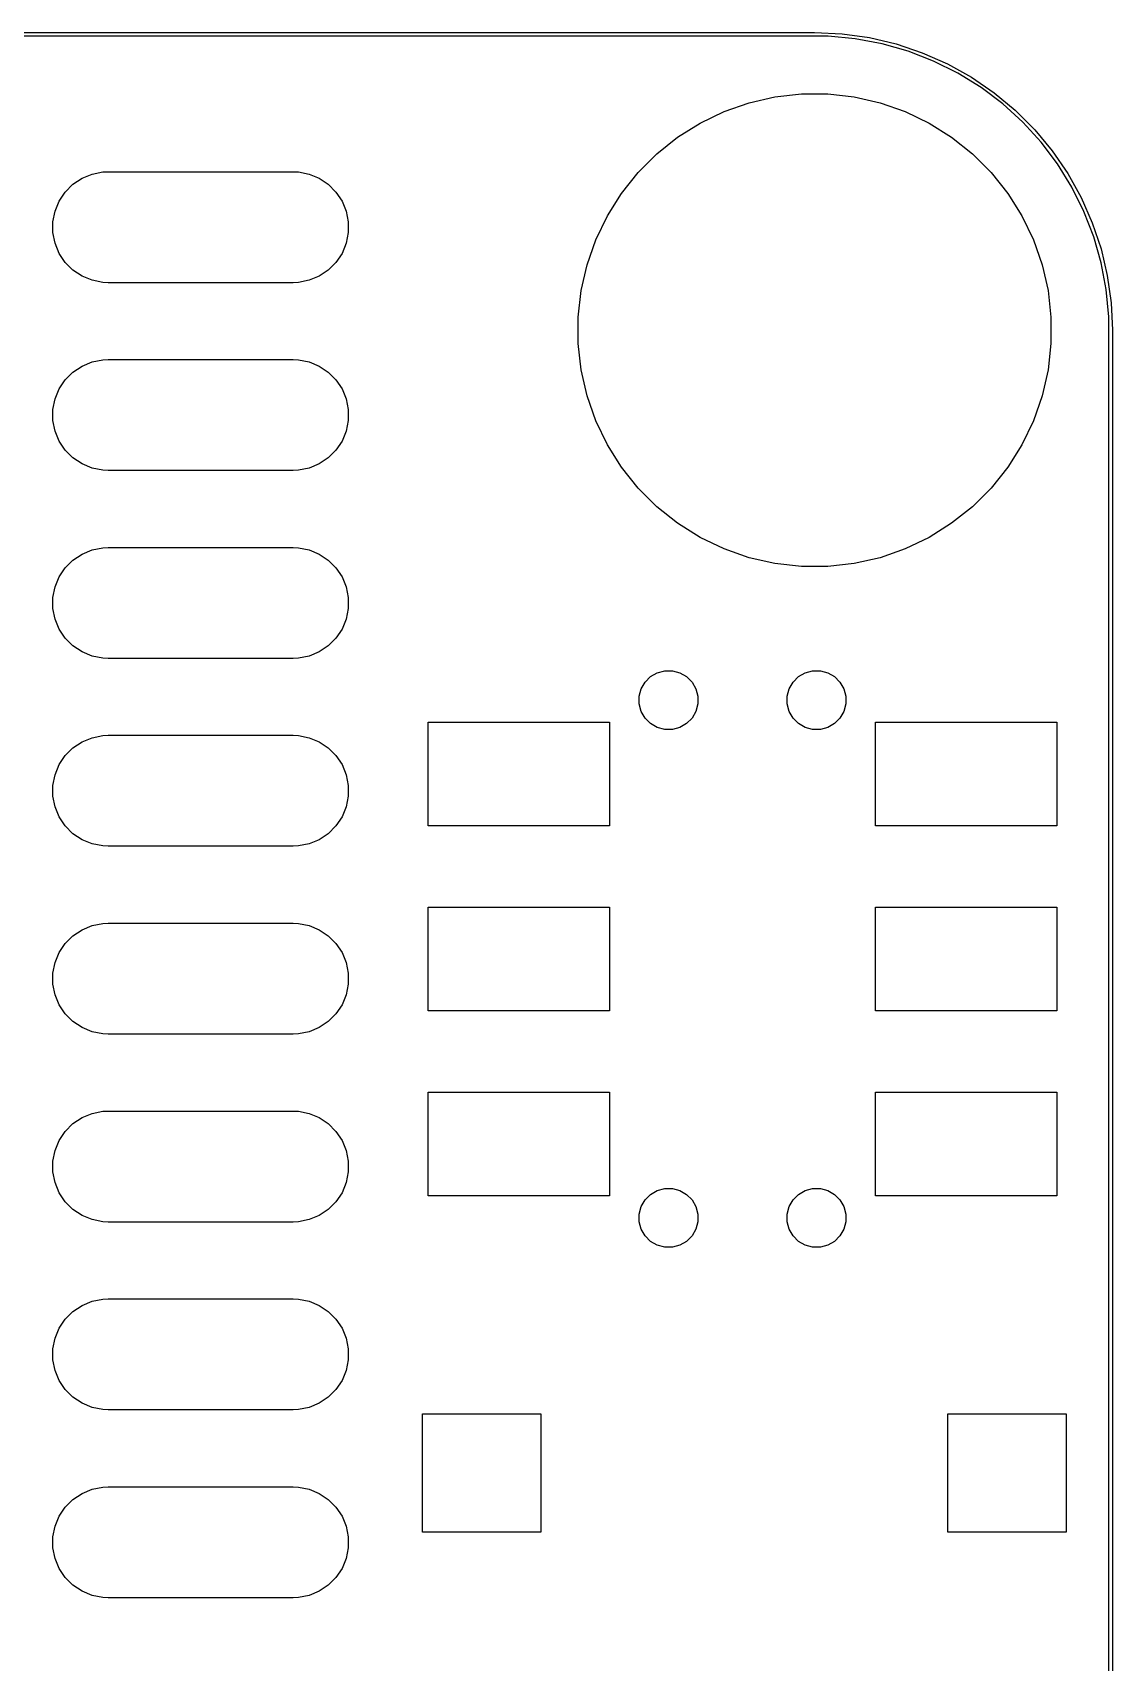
# Model space of a CAD drawing. Header units: inches. Extents: x 0.47 to 2.28, y -2.25 to -0.47.
# Drawn here: x 1.71 to 2.284, y -1.339 to -0.471 of the extents above; entities that cross this region are included whole.
import ezdxf

# ---------------------------------------------------------------- set-up
doc = ezdxf.new("R2010")
doc.units = ezdxf.units.IN
doc.header["$MEASUREMENT"] = 0
doc.layers.add('F.Mask', color=201, linetype='CONTINUOUS', true_color=0xd864ff)

msp = doc.modelspace()

# ---------------------------------------------------------------- linework, layer by layer
at = {"layer": 'F.Mask', "linetype": 'CONTINUOUS'}
for p, q in [((0.62992, -0.47146), (2.12598, -0.47146)), ((2.12598, -0.47343), (0.62992, -0.47343)), ((2.12598, -0.47146), (2.14061, -0.47213)), ((2.13322, -0.47343), (2.12598, -0.47343)), ((2.14763, -0.47476), (2.13322, -0.47343)), ((2.14061, -0.47213), (2.1551, -0.47415)), ((2.16185, -0.47742), (2.14763, -0.47476)), ((2.1551, -0.47415), (2.16935, -0.47751)), ((2.17577, -0.48138), (2.16185, -0.47742)), ((2.16935, -0.47751), (2.18323, -0.48216)), ((2.18926, -0.48661), (2.17577, -0.48138)), ((2.18323, -0.48216), (2.19662, -0.48807)), ((2.20222, -0.49306), (2.18926, -0.48661)), ((2.19662, -0.48807), (2.20941, -0.49519)), ((2.21452, -0.50067), (2.20222, -0.49306)), ((2.20941, -0.49519), (2.22148, -0.50346)), ((2.22607, -0.50939), (2.21452, -0.50067)), ((2.07777, -0.51353), (2.09111, -0.50886)), ((2.09111, -0.50886), (2.10488, -0.50572)), ((2.10488, -0.50572), (2.11892, -0.50414)), ((2.11892, -0.50414), (2.13305, -0.50414)), ((2.13305, -0.50414), (2.14709, -0.50572)), ((2.14709, -0.50572), (2.16086, -0.50886)), ((2.16086, -0.50886), (2.1742, -0.51353)), ((2.22148, -0.50346), (2.23274, -0.51281)), ((2.23676, -0.51914), (2.22607, -0.50939)), ((2.05308, -0.52717), (2.06504, -0.51966)), ((2.06504, -0.51966), (2.07777, -0.51353)), ((2.1742, -0.51353), (2.18693, -0.51966)), ((2.18693, -0.51966), (2.19889, -0.52717)), ((2.23274, -0.51281), (2.24309, -0.52316)), ((2.24651, -0.52984), (2.23676, -0.51914)), ((2.04204, -0.53598), (2.05308, -0.52717)), ((2.19889, -0.52717), (2.20993, -0.53598)), ((2.24309, -0.52316), (2.25244, -0.53443)), ((2.03205, -0.54597), (2.04204, -0.53598)), ((2.20993, -0.53598), (2.21992, -0.54597)), ((2.25523, -0.54139), (2.24651, -0.52984)), ((2.25244, -0.53443), (2.26071, -0.5465)), ((1.74143, -0.54678), (1.74711, -0.54565)), ((1.74711, -0.54565), (1.75, -0.54551)), ((1.75, -0.54551), (1.84843, -0.54551)), ((1.84843, -0.54551), (1.85132, -0.54565)), ((1.85132, -0.54565), (1.857, -0.54678)), ((2.02324, -0.55702), (2.03205, -0.54597)), ((2.21992, -0.54597), (2.22873, -0.55702)), ((2.26285, -0.55369), (2.25523, -0.54139)), ((2.26071, -0.5465), (2.26784, -0.55929)), ((1.72717, -0.55631), (1.73127, -0.55221)), ((1.73127, -0.55221), (1.73608, -0.549)), ((1.73608, -0.549), (1.74143, -0.54678)), ((1.857, -0.54678), (1.86234, -0.549)), ((1.86234, -0.549), (1.86716, -0.55221)), ((1.86716, -0.55221), (1.87125, -0.55631)), ((2.2693, -0.56664), (2.26285, -0.55369)), ((1.72174, -0.56647), (1.72396, -0.56112)), ((1.72396, -0.56112), (1.72717, -0.55631)), ((1.87125, -0.55631), (1.87447, -0.56112)), ((1.87447, -0.56112), (1.87668, -0.56647)), ((2.01572, -0.56898), (2.02324, -0.55702)), ((2.22873, -0.55702), (2.23625, -0.56898)), ((2.26784, -0.55929), (2.27375, -0.57268)), ((1.72061, -0.57215), (1.72174, -0.56647)), ((1.72061, -0.57793), (1.72061, -0.57215)), ((1.87668, -0.56647), (1.87781, -0.57215)), ((1.87781, -0.57215), (1.87781, -0.57793)), ((2.00959, -0.58171), (2.01572, -0.56898)), ((2.23625, -0.56898), (2.24238, -0.58171)), ((2.27453, -0.58014), (2.2693, -0.56664)), ((1.72174, -0.58361), (1.72061, -0.57793)), ((1.87781, -0.57793), (1.87668, -0.58361)), ((2.27375, -0.57268), (2.2784, -0.58656)), ((2.27849, -0.59405), (2.27453, -0.58014)), ((1.72396, -0.58896), (1.72174, -0.58361)), ((1.72717, -0.59377), (1.72396, -0.58896)), ((1.87447, -0.58896), (1.87125, -0.59377)), ((1.87668, -0.58361), (1.87447, -0.58896)), ((2.00492, -0.59504), (2.00959, -0.58171)), ((2.24238, -0.58171), (2.24704, -0.59504)), ((2.2784, -0.58656), (2.28175, -0.6008)), ((1.73127, -0.59786), (1.72717, -0.59377)), ((1.73608, -0.60108), (1.73127, -0.59786)), ((1.86716, -0.59786), (1.86234, -0.60108)), ((1.87125, -0.59377), (1.86716, -0.59786)), ((2.00178, -0.60882), (2.00492, -0.59504)), ((2.24704, -0.59504), (2.25019, -0.60882)), ((2.28115, -0.60828), (2.27849, -0.59405)), ((1.74143, -0.6033), (1.73608, -0.60108)), ((1.74711, -0.60442), (1.74143, -0.6033)), ((1.75, -0.60457), (1.74711, -0.60442)), ((1.84843, -0.60457), (1.75, -0.60457)), ((1.85132, -0.60442), (1.84843, -0.60457)), ((1.857, -0.6033), (1.85132, -0.60442)), ((1.86234, -0.60108), (1.857, -0.6033)), ((2.28175, -0.6008), (2.28377, -0.6153)), ((2.0002, -0.62286), (2.00178, -0.60882)), ((2.25019, -0.60882), (2.25177, -0.62286)), ((2.28248, -0.62269), (2.28115, -0.60828)), ((2.28377, -0.6153), (2.28445, -0.62992)), ((2.0002, -0.63699), (2.0002, -0.62286)), ((2.25177, -0.62286), (2.25177, -0.63699)), ((2.28248, -0.62992), (2.28248, -0.62269)), ((2.28248, -2.08661), (2.28248, -0.62992)), ((2.28445, -0.62992), (2.28445, -2.08661)), ((2.00178, -0.65102), (2.0002, -0.63699)), ((2.25177, -0.63699), (2.25019, -0.65102)), ((1.73127, -0.65221), (1.73608, -0.649)), ((1.73608, -0.649), (1.74143, -0.64678)), ((1.74143, -0.64678), (1.74711, -0.64565)), ((1.74711, -0.64565), (1.75, -0.64551)), ((1.75, -0.64551), (1.84843, -0.64551)), ((1.84843, -0.64551), (1.85132, -0.64565)), ((1.85132, -0.64565), (1.857, -0.64678)), ((1.857, -0.64678), (1.86234, -0.649)), ((1.86234, -0.649), (1.86716, -0.65221)), ((1.72396, -0.66112), (1.72717, -0.65631)), ((1.72717, -0.65631), (1.73127, -0.65221)), ((1.86716, -0.65221), (1.87125, -0.65631)), ((1.87125, -0.65631), (1.87447, -0.66112)), ((2.00492, -0.6648), (2.00178, -0.65102)), ((2.25019, -0.65102), (2.24704, -0.6648)), ((1.72061, -0.67215), (1.72174, -0.66647)), ((1.72174, -0.66647), (1.72396, -0.66112)), ((1.87447, -0.66112), (1.87668, -0.66647)), ((1.87668, -0.66647), (1.87781, -0.67215)), ((2.00959, -0.67813), (2.00492, -0.6648)), ((2.24704, -0.6648), (2.24238, -0.67813)), ((1.72061, -0.67793), (1.72061, -0.67215)), ((1.87781, -0.67215), (1.87781, -0.67793)), ((1.72174, -0.68361), (1.72061, -0.67793)), ((1.72396, -0.68896), (1.72174, -0.68361)), ((1.87668, -0.68361), (1.87447, -0.68896)), ((1.87781, -0.67793), (1.87668, -0.68361)), ((2.01572, -0.69086), (2.00959, -0.67813)), ((2.24238, -0.67813), (2.23625, -0.69086)), ((1.72717, -0.69377), (1.72396, -0.68896)), ((1.73127, -0.69786), (1.72717, -0.69377)), ((1.87125, -0.69377), (1.86716, -0.69786)), ((1.87447, -0.68896), (1.87125, -0.69377)), ((2.02324, -0.70282), (2.01572, -0.69086)), ((2.23625, -0.69086), (2.22873, -0.70282)), ((1.73608, -0.70108), (1.73127, -0.69786)), ((1.74143, -0.7033), (1.73608, -0.70108)), ((1.86234, -0.70108), (1.857, -0.7033)), ((1.86716, -0.69786), (1.86234, -0.70108)), ((1.74711, -0.70442), (1.74143, -0.7033)), ((1.75, -0.70457), (1.74711, -0.70442)), ((1.84843, -0.70457), (1.75, -0.70457)), ((1.85132, -0.70442), (1.84843, -0.70457)), ((1.857, -0.7033), (1.85132, -0.70442)), ((2.03205, -0.71387), (2.02324, -0.70282)), ((2.22873, -0.70282), (2.21992, -0.71387)), ((2.04204, -0.72386), (2.03205, -0.71387)), ((2.21992, -0.71387), (2.20993, -0.72386)), ((2.05308, -0.73267), (2.04204, -0.72386)), ((2.20993, -0.72386), (2.19889, -0.73267)), ((2.06504, -0.74019), (2.05308, -0.73267)), ((2.19889, -0.73267), (2.18693, -0.74019)), ((1.74143, -0.74678), (1.74711, -0.74565)), ((1.74711, -0.74565), (1.75, -0.74551)), ((1.75, -0.74551), (1.84843, -0.74551)), ((1.84843, -0.74551), (1.85132, -0.74565)), ((1.85132, -0.74565), (1.857, -0.74678)), ((2.07777, -0.74632), (2.06504, -0.74019)), ((2.18693, -0.74019), (2.1742, -0.74632)), ((1.72717, -0.75631), (1.73127, -0.75221)), ((1.73127, -0.75221), (1.73608, -0.749)), ((1.73608, -0.749), (1.74143, -0.74678)), ((1.857, -0.74678), (1.86234, -0.749)), ((1.86234, -0.749), (1.86716, -0.75221)), ((1.86716, -0.75221), (1.87125, -0.75631)), ((2.09111, -0.75098), (2.07777, -0.74632)), ((2.10488, -0.75413), (2.09111, -0.75098)), ((2.11892, -0.75571), (2.10488, -0.75413)), ((2.14709, -0.75413), (2.13305, -0.75571)), ((2.16086, -0.75098), (2.14709, -0.75413)), ((2.1742, -0.74632), (2.16086, -0.75098)), ((1.72174, -0.76647), (1.72396, -0.76112)), ((1.72396, -0.76112), (1.72717, -0.75631)), ((1.87125, -0.75631), (1.87447, -0.76112)), ((1.87447, -0.76112), (1.87668, -0.76647)), ((2.13305, -0.75571), (2.11892, -0.75571)), ((1.72061, -0.77215), (1.72174, -0.76647)), ((1.87668, -0.76647), (1.87781, -0.77215)), ((1.72061, -0.77793), (1.72061, -0.77215)), ((1.72174, -0.78361), (1.72061, -0.77793)), ((1.87781, -0.77793), (1.87668, -0.78361)), ((1.87781, -0.77215), (1.87781, -0.77793)), ((1.72396, -0.78896), (1.72174, -0.78361)), ((1.72717, -0.79377), (1.72396, -0.78896)), ((1.87447, -0.78896), (1.87125, -0.79377)), ((1.87668, -0.78361), (1.87447, -0.78896)), ((1.73127, -0.79786), (1.72717, -0.79377)), ((1.73608, -0.80108), (1.73127, -0.79786)), ((1.86716, -0.79786), (1.86234, -0.80108)), ((1.87125, -0.79377), (1.86716, -0.79786)), ((1.74143, -0.8033), (1.73608, -0.80108)), ((1.74711, -0.80442), (1.74143, -0.8033)), ((1.75, -0.80457), (1.74711, -0.80442)), ((1.84843, -0.80457), (1.75, -0.80457)), ((1.85132, -0.80442), (1.84843, -0.80457)), ((1.857, -0.8033), (1.85132, -0.80442)), ((1.86234, -0.80108), (1.857, -0.8033)), ((2.03573, -0.81718), (2.03864, -0.81428)), ((2.03864, -0.81428), (2.0422, -0.81222)), ((2.0422, -0.81222), (2.04617, -0.81116)), ((2.04617, -0.81116), (2.05028, -0.81116)), ((2.05028, -0.81116), (2.05425, -0.81222)), ((2.05425, -0.81222), (2.05782, -0.81428)), ((2.05782, -0.81428), (2.06072, -0.81718)), ((2.11447, -0.81718), (2.11738, -0.81428)), ((2.11738, -0.81428), (2.12094, -0.81222)), ((2.12094, -0.81222), (2.12491, -0.81116)), ((2.12491, -0.81116), (2.12902, -0.81116)), ((2.12902, -0.81116), (2.13299, -0.81222)), ((2.13299, -0.81222), (2.13656, -0.81428)), ((2.13656, -0.81428), (2.13946, -0.81718)), ((2.03262, -0.82472), (2.03368, -0.82075)), ((2.03368, -0.82075), (2.03573, -0.81718)), ((2.06072, -0.81718), (2.06278, -0.82075)), ((2.06278, -0.82075), (2.06384, -0.82472)), ((2.11136, -0.82472), (2.11242, -0.82075)), ((2.11242, -0.82075), (2.11447, -0.81718)), ((2.13946, -0.81718), (2.14152, -0.82075)), ((2.14152, -0.82075), (2.14258, -0.82472)), ((2.03262, -0.82883), (2.03262, -0.82472)), ((2.03368, -0.8328), (2.03262, -0.82883)), ((2.03573, -0.83636), (2.03368, -0.8328)), ((2.06278, -0.8328), (2.06072, -0.83636)), ((2.06384, -0.82883), (2.06278, -0.8328)), ((2.06384, -0.82472), (2.06384, -0.82883)), ((2.11136, -0.82883), (2.11136, -0.82472)), ((2.11242, -0.8328), (2.11136, -0.82883)), ((2.11447, -0.83636), (2.11242, -0.8328)), ((2.14152, -0.8328), (2.13946, -0.83636)), ((2.14258, -0.82883), (2.14152, -0.8328)), ((2.14258, -0.82472), (2.14258, -0.82883)), ((1.92028, -0.8937), (1.92028, -0.83858)), ((1.92028, -0.83858), (2.01673, -0.83858)), ((2.01673, -0.83858), (2.01673, -0.8937)), ((2.03864, -0.83927), (2.03573, -0.83636)), ((2.0422, -0.84132), (2.03864, -0.83927)), ((2.04617, -0.84238), (2.0422, -0.84132)), ((2.05425, -0.84132), (2.05028, -0.84238)), ((2.05782, -0.83927), (2.05425, -0.84132)), ((2.06072, -0.83636), (2.05782, -0.83927)), ((2.11738, -0.83927), (2.11447, -0.83636)), ((2.12094, -0.84132), (2.11738, -0.83927)), ((2.12491, -0.84238), (2.12094, -0.84132)), ((2.13299, -0.84132), (2.12902, -0.84238)), ((2.13656, -0.83927), (2.13299, -0.84132)), ((2.13946, -0.83636), (2.13656, -0.83927)), ((2.15846, -0.8937), (2.15846, -0.83858)), ((2.15846, -0.83858), (2.25492, -0.83858)), ((2.25492, -0.83858), (2.25492, -0.8937)), ((1.73127, -0.85221), (1.73608, -0.849)), ((1.73608, -0.849), (1.74143, -0.84678)), ((1.74143, -0.84678), (1.74711, -0.84565)), ((1.74711, -0.84565), (1.75, -0.84551)), ((1.75, -0.84551), (1.84843, -0.84551)), ((1.84843, -0.84551), (1.85132, -0.84565)), ((1.85132, -0.84565), (1.857, -0.84678)), ((1.857, -0.84678), (1.86234, -0.849)), ((1.86234, -0.849), (1.86716, -0.85221)), ((2.05028, -0.84238), (2.04617, -0.84238)), ((2.12902, -0.84238), (2.12491, -0.84238)), ((1.72396, -0.86112), (1.72717, -0.85631)), ((1.72717, -0.85631), (1.73127, -0.85221)), ((1.86716, -0.85221), (1.87125, -0.85631)), ((1.87125, -0.85631), (1.87447, -0.86112)), ((1.72061, -0.87215), (1.72174, -0.86647)), ((1.72174, -0.86647), (1.72396, -0.86112)), ((1.87447, -0.86112), (1.87668, -0.86647)), ((1.87668, -0.86647), (1.87781, -0.87215)), ((1.72061, -0.87793), (1.72061, -0.87215)), ((1.87781, -0.87215), (1.87781, -0.87793)), ((1.72174, -0.88361), (1.72061, -0.87793)), ((1.72396, -0.88896), (1.72174, -0.88361)), ((1.87668, -0.88361), (1.87447, -0.88896)), ((1.87781, -0.87793), (1.87668, -0.88361)), ((1.72717, -0.89377), (1.72396, -0.88896)), ((1.87447, -0.88896), (1.87125, -0.89377)), ((1.73127, -0.89786), (1.72717, -0.89377)), ((1.73608, -0.90108), (1.73127, -0.89786)), ((1.74143, -0.9033), (1.73608, -0.90108)), ((1.86234, -0.90108), (1.857, -0.9033)), ((1.86716, -0.89786), (1.86234, -0.90108)), ((1.87125, -0.89377), (1.86716, -0.89786)), ((2.01673, -0.8937), (1.92028, -0.8937)), ((2.25492, -0.8937), (2.15846, -0.8937)), ((1.74711, -0.90442), (1.74143, -0.9033)), ((1.75, -0.90457), (1.74711, -0.90442)), ((1.84843, -0.90457), (1.75, -0.90457)), ((1.85132, -0.90442), (1.84843, -0.90457)), ((1.857, -0.9033), (1.85132, -0.90442)), ((1.74711, -0.94565), (1.75, -0.94551)), ((1.75, -0.94551), (1.84843, -0.94551)), ((1.84843, -0.94551), (1.85132, -0.94565)), ((1.92028, -0.99213), (1.92028, -0.93701)), ((1.92028, -0.93701), (2.01673, -0.93701)), ((2.01673, -0.93701), (2.01673, -0.99213)), ((2.15846, -0.99213), (2.15846, -0.93701)), ((2.15846, -0.93701), (2.25492, -0.93701)), ((2.25492, -0.93701), (2.25492, -0.99213)), ((1.72717, -0.95631), (1.73127, -0.95221)), ((1.73127, -0.95221), (1.73608, -0.949)), ((1.73608, -0.949), (1.74143, -0.94678)), ((1.74143, -0.94678), (1.74711, -0.94565)), ((1.85132, -0.94565), (1.857, -0.94678)), ((1.857, -0.94678), (1.86234, -0.949)), ((1.86234, -0.949), (1.86716, -0.95221)), ((1.86716, -0.95221), (1.87125, -0.95631)), ((1.72174, -0.96647), (1.72396, -0.96112)), ((1.72396, -0.96112), (1.72717, -0.95631)), ((1.87125, -0.95631), (1.87447, -0.96112)), ((1.87447, -0.96112), (1.87668, -0.96647)), ((1.72061, -0.97215), (1.72174, -0.96647)), ((1.87668, -0.96647), (1.87781, -0.97215)), ((1.72061, -0.97793), (1.72061, -0.97215)), ((1.72174, -0.98361), (1.72061, -0.97793)), ((1.87781, -0.97793), (1.87668, -0.98361)), ((1.87781, -0.97215), (1.87781, -0.97793)), ((1.72396, -0.98896), (1.72174, -0.98361)), ((1.72717, -0.99377), (1.72396, -0.98896)), ((1.87447, -0.98896), (1.87125, -0.99377)), ((1.87668, -0.98361), (1.87447, -0.98896)), ((1.73127, -0.99786), (1.72717, -0.99377)), ((1.87125, -0.99377), (1.86716, -0.99786)), ((2.01673, -0.99213), (1.92028, -0.99213)), ((2.25492, -0.99213), (2.15846, -0.99213)), ((1.73608, -1.00108), (1.73127, -0.99786)), ((1.74143, -1.0033), (1.73608, -1.00108)), ((1.74711, -1.00442), (1.74143, -1.0033)), ((1.75, -1.00457), (1.74711, -1.00442)), ((1.84843, -1.00457), (1.75, -1.00457)), ((1.85132, -1.00442), (1.84843, -1.00457)), ((1.857, -1.0033), (1.85132, -1.00442)), ((1.86234, -1.00108), (1.857, -1.0033)), ((1.86716, -0.99786), (1.86234, -1.00108)), ((1.92028, -1.09055), (1.92028, -1.03543)), ((1.92028, -1.03543), (2.01673, -1.03543)), ((2.01673, -1.03543), (2.01673, -1.09055)), ((2.15846, -1.09055), (2.15846, -1.03543)), ((2.15846, -1.03543), (2.25492, -1.03543)), ((2.25492, -1.03543), (2.25492, -1.09055)), ((1.73127, -1.05221), (1.73608, -1.049)), ((1.73608, -1.049), (1.74143, -1.04678)), ((1.74143, -1.04678), (1.74711, -1.04565)), ((1.74711, -1.04565), (1.75, -1.04551)), ((1.75, -1.04551), (1.84843, -1.04551)), ((1.84843, -1.04551), (1.85132, -1.04565)), ((1.85132, -1.04565), (1.857, -1.04678)), ((1.857, -1.04678), (1.86234, -1.049)), ((1.86234, -1.049), (1.86716, -1.05221)), ((1.72396, -1.06112), (1.72717, -1.05631)), ((1.72717, -1.05631), (1.73127, -1.05221)), ((1.86716, -1.05221), (1.87125, -1.05631)), ((1.87125, -1.05631), (1.87447, -1.06112)), ((1.72061, -1.07215), (1.72174, -1.06647)), ((1.72174, -1.06647), (1.72396, -1.06112)), ((1.87447, -1.06112), (1.87668, -1.06647)), ((1.87668, -1.06647), (1.87781, -1.07215)), ((1.72061, -1.07793), (1.72061, -1.07215)), ((1.87781, -1.07215), (1.87781, -1.07793)), ((1.72174, -1.08361), (1.72061, -1.07793)), ((1.72396, -1.08896), (1.72174, -1.08361)), ((1.87668, -1.08361), (1.87447, -1.08896)), ((1.87781, -1.07793), (1.87668, -1.08361)), ((1.72717, -1.09377), (1.72396, -1.08896)), ((1.87447, -1.08896), (1.87125, -1.09377)), ((2.01673, -1.09055), (1.92028, -1.09055)), ((2.03368, -1.09634), (2.03573, -1.09278)), ((2.03573, -1.09278), (2.03864, -1.08987)), ((2.03864, -1.08987), (2.0422, -1.08781)), ((2.0422, -1.08781), (2.04617, -1.08675)), ((2.04617, -1.08675), (2.05028, -1.08675)), ((2.05028, -1.08675), (2.05425, -1.08781)), ((2.05425, -1.08781), (2.05782, -1.08987)), ((2.05782, -1.08987), (2.06072, -1.09278)), ((2.06072, -1.09278), (2.06278, -1.09634)), ((2.11242, -1.09634), (2.11447, -1.09278)), ((2.11447, -1.09278), (2.11738, -1.08987)), ((2.11738, -1.08987), (2.12094, -1.08781)), ((2.12094, -1.08781), (2.12491, -1.08675)), ((2.12491, -1.08675), (2.12902, -1.08675)), ((2.12902, -1.08675), (2.13299, -1.08781)), ((2.13299, -1.08781), (2.13656, -1.08987)), ((2.13656, -1.08987), (2.13946, -1.09278)), ((2.13946, -1.09278), (2.14152, -1.09634)), ((2.25492, -1.09055), (2.15846, -1.09055)), ((1.73127, -1.09786), (1.72717, -1.09377)), ((1.73608, -1.10108), (1.73127, -1.09786)), ((1.74143, -1.1033), (1.73608, -1.10108)), ((1.86234, -1.10108), (1.857, -1.1033)), ((1.86716, -1.09786), (1.86234, -1.10108)), ((1.87125, -1.09377), (1.86716, -1.09786)), ((2.03262, -1.10031), (2.03368, -1.09634)), ((2.03262, -1.10442), (2.03262, -1.10031)), ((2.06278, -1.09634), (2.06384, -1.10031)), ((2.06384, -1.10031), (2.06384, -1.10442)), ((2.11136, -1.10031), (2.11242, -1.09634)), ((2.11136, -1.10442), (2.11136, -1.10031)), ((2.14152, -1.09634), (2.14258, -1.10031)), ((2.14258, -1.10031), (2.14258, -1.10442)), ((1.74711, -1.10442), (1.74143, -1.1033)), ((1.75, -1.10457), (1.74711, -1.10442)), ((1.84843, -1.10457), (1.75, -1.10457)), ((1.85132, -1.10442), (1.84843, -1.10457)), ((1.857, -1.1033), (1.85132, -1.10442)), ((2.03368, -1.10839), (2.03262, -1.10442)), ((2.03573, -1.11195), (2.03368, -1.10839)), ((2.06278, -1.10839), (2.06072, -1.11195)), ((2.06384, -1.10442), (2.06278, -1.10839)), ((2.11242, -1.10839), (2.11136, -1.10442)), ((2.11447, -1.11195), (2.11242, -1.10839)), ((2.14152, -1.10839), (2.13946, -1.11195)), ((2.14258, -1.10442), (2.14152, -1.10839)), ((2.03864, -1.11486), (2.03573, -1.11195)), ((2.0422, -1.11691), (2.03864, -1.11486)), ((2.04617, -1.11798), (2.0422, -1.11691)), ((2.05028, -1.11798), (2.04617, -1.11798)), ((2.05425, -1.11691), (2.05028, -1.11798)), ((2.05782, -1.11486), (2.05425, -1.11691)), ((2.06072, -1.11195), (2.05782, -1.11486)), ((2.11738, -1.11486), (2.11447, -1.11195)), ((2.12094, -1.11691), (2.11738, -1.11486)), ((2.12491, -1.11798), (2.12094, -1.11691)), ((2.12902, -1.11798), (2.12491, -1.11798)), ((2.13299, -1.11691), (2.12902, -1.11798)), ((2.13656, -1.11486), (2.13299, -1.11691)), ((2.13946, -1.11195), (2.13656, -1.11486)), ((1.72717, -1.15631), (1.73127, -1.15221)), ((1.73127, -1.15221), (1.73608, -1.149)), ((1.73608, -1.149), (1.74143, -1.14678)), ((1.74143, -1.14678), (1.74711, -1.14565)), ((1.74711, -1.14565), (1.75, -1.14551)), ((1.75, -1.14551), (1.84843, -1.14551)), ((1.84843, -1.14551), (1.85132, -1.14565)), ((1.85132, -1.14565), (1.857, -1.14678)), ((1.857, -1.14678), (1.86234, -1.149)), ((1.86234, -1.149), (1.86716, -1.15221)), ((1.86716, -1.15221), (1.87125, -1.15631)), ((1.72174, -1.16647), (1.72396, -1.16112)), ((1.72396, -1.16112), (1.72717, -1.15631)), ((1.87125, -1.15631), (1.87447, -1.16112)), ((1.87447, -1.16112), (1.87668, -1.16647)), ((1.72061, -1.17215), (1.72174, -1.16647)), ((1.87668, -1.16647), (1.87781, -1.17215)), ((1.72061, -1.17793), (1.72061, -1.17215)), ((1.72174, -1.18361), (1.72061, -1.17793)), ((1.87781, -1.17793), (1.87668, -1.18361)), ((1.87781, -1.17215), (1.87781, -1.17793)), ((1.72396, -1.18896), (1.72174, -1.18361)), ((1.87668, -1.18361), (1.87447, -1.18896)), ((1.72717, -1.19377), (1.72396, -1.18896)), ((1.73127, -1.19786), (1.72717, -1.19377)), ((1.87125, -1.19377), (1.86716, -1.19786)), ((1.87447, -1.18896), (1.87125, -1.19377)), ((1.73608, -1.20108), (1.73127, -1.19786)), ((1.74143, -1.2033), (1.73608, -1.20108)), ((1.74711, -1.20442), (1.74143, -1.2033)), ((1.75, -1.20457), (1.74711, -1.20442)), ((1.84843, -1.20457), (1.75, -1.20457)), ((1.85132, -1.20442), (1.84843, -1.20457)), ((1.857, -1.2033), (1.85132, -1.20442)), ((1.86234, -1.20108), (1.857, -1.2033)), ((1.86716, -1.19786), (1.86234, -1.20108)), ((1.91732, -1.26969), (1.91732, -1.20669)), ((1.91732, -1.20669), (1.98031, -1.20669)), ((1.98031, -1.20669), (1.98031, -1.26969)), ((2.19685, -1.26969), (2.19685, -1.20669)), ((2.19685, -1.20669), (2.25984, -1.20669)), ((2.25984, -1.20669), (2.25984, -1.26969)), ((1.73127, -1.25221), (1.73608, -1.249)), ((1.73608, -1.249), (1.74143, -1.24678)), ((1.74143, -1.24678), (1.74711, -1.24565)), ((1.74711, -1.24565), (1.75, -1.24551)), ((1.75, -1.24551), (1.84843, -1.24551)), ((1.84843, -1.24551), (1.85132, -1.24565)), ((1.85132, -1.24565), (1.857, -1.24678)), ((1.857, -1.24678), (1.86234, -1.249)), ((1.86234, -1.249), (1.86716, -1.25221)), ((1.72396, -1.26112), (1.72717, -1.25631)), ((1.72717, -1.25631), (1.73127, -1.25221)), ((1.86716, -1.25221), (1.87125, -1.25631)), ((1.87125, -1.25631), (1.87447, -1.26112)), ((1.72061, -1.27215), (1.72174, -1.26647)), ((1.72174, -1.26647), (1.72396, -1.26112)), ((1.87447, -1.26112), (1.87668, -1.26647)), ((1.87668, -1.26647), (1.87781, -1.27215)), ((1.72061, -1.27793), (1.72061, -1.27215)), ((1.87781, -1.27215), (1.87781, -1.27793)), ((1.98031, -1.26969), (1.91732, -1.26969)), ((2.25984, -1.26969), (2.19685, -1.26969)), ((1.72174, -1.28361), (1.72061, -1.27793)), ((1.72396, -1.28896), (1.72174, -1.28361)), ((1.87668, -1.28361), (1.87447, -1.28896)), ((1.87781, -1.27793), (1.87668, -1.28361)), ((1.72717, -1.29377), (1.72396, -1.28896)), ((1.87447, -1.28896), (1.87125, -1.29377)), ((1.73127, -1.29786), (1.72717, -1.29377)), ((1.73608, -1.30108), (1.73127, -1.29786)), ((1.74143, -1.3033), (1.73608, -1.30108)), ((1.86234, -1.30108), (1.857, -1.3033)), ((1.86716, -1.29786), (1.86234, -1.30108)), ((1.87125, -1.29377), (1.86716, -1.29786)), ((1.74711, -1.30442), (1.74143, -1.3033)), ((1.75, -1.30457), (1.74711, -1.30442)), ((1.84843, -1.30457), (1.75, -1.30457)), ((1.85132, -1.30442), (1.84843, -1.30457)), ((1.857, -1.3033), (1.85132, -1.30442))]:
    msp.add_line(p, q, dxfattribs=at)

doc.saveas('drawing.dxf')
